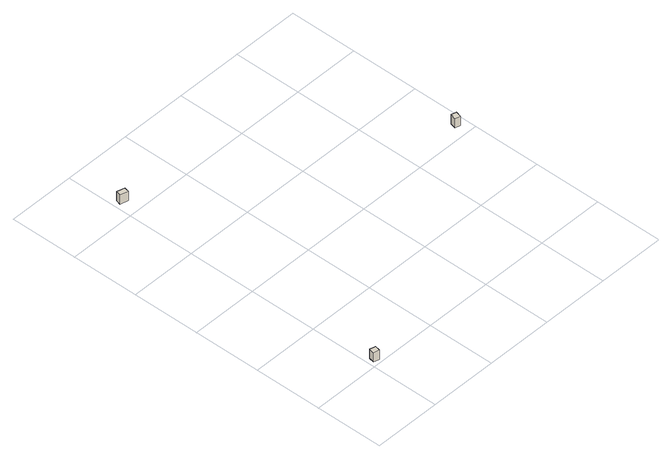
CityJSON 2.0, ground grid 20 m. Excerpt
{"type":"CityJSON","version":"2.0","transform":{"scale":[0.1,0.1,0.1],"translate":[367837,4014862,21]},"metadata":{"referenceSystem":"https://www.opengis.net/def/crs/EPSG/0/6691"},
"CityObjects":{
"building1":{"type":"Building","attributes":{"枝番":1,"利根川水系渡良瀬川洪水浸水想定区域（計画規模）.規模":"L1","利根川水系渡良瀬川洪水浸水想定区域（想定最大規模）.規模":"L2","利根川水系渡良瀬川洪水浸水想定区域（想定最大規模）.浸水ランク":"2","利根川水系渡良瀬川洪水浸水想定区域（想定最大規模）.浸水深":1.47,"利根川水系渡良瀬川洪水浸水想定区域（想定最大規模）.継続時間":8.6,"利根川水系矢場川洪水浸水想定区域（想定最大規模）.規模":"L2","利根川水系多々良川洪水浸水想定区域（想定最大規模）.規模":"L2","BuildingDetails.prefecture":"10","BuildingDetails.city":"10207"},"geometry":[{"type":"Solid","lod":"1","boundaries":[[[[0,1,2,3]],[[2,4,5,3]],[[1,6,4,2]],[[0,7,6,1]],[[3,5,7,0]],[[4,6,7,5]]]]}]},
"building2":{"type":"Building","attributes":{"枝番":1,"利根川水系渡良瀬川洪水浸水想定区域（計画規模）.規模":"L1","利根川水系渡良瀬川洪水浸水想定区域（計画規模）.浸水ランク":"2","利根川水系渡良瀬川洪水浸水想定区域（計画規模）.浸水深":0.74,"利根川水系渡良瀬川洪水浸水想定区域（計画規模）.継続時間":2.5,"利根川水系渡良瀬川洪水浸水想定区域（想定最大規模）.規模":"L2","利根川水系渡良瀬川洪水浸水想定区域（想定最大規模）.浸水ランク":"2","利根川水系渡良瀬川洪水浸水想定区域（想定最大規模）.浸水深":2.79,"利根川水系渡良瀬川洪水浸水想定区域（想定最大規模）.継続時間":13.6,"利根川水系矢場川洪水浸水想定区域（想定最大規模）.規模":"L2","利根川水系多々良川洪水浸水想定区域（想定最大規模）.規模":"L2","usage":"451","BuildingDetails.prefecture":"10","BuildingDetails.city":"10207","BuildingDetails.surveyYear":2016},"geometry":[{"type":"Solid","lod":"1","boundaries":[[[[8,9,10,11]],[[10,12,13,11]],[[9,14,12,10]],[[8,15,14,9]],[[11,13,15,8]],[[12,14,15,13]]]]}]},
"building3":{"type":"Building","attributes":{"枝番":1,"利根川水系渡良瀬川洪水浸水想定区域（想定最大規模）.規模":"L2","利根川水系渡良瀬川洪水浸水想定区域（想定最大規模）.浸水ランク":"2","利根川水系渡良瀬川洪水浸水想定区域（想定最大規模）.浸水深":1.46,"利根川水系渡良瀬川洪水浸水想定区域（想定最大規模）.継続時間":5.3,"BuildingDetails.prefecture":"10","BuildingDetails.city":"10207"},"geometry":[{"type":"Solid","lod":"1","boundaries":[[[[16,17,18,19]],[[18,20,21,19]],[[17,22,20,18]],[[16,23,22,17]],[[19,21,23,16]],[[20,22,23,21]]]]}]}
},
"vertices":[
[7,9,9],[10,25,9],[27,21,9],[23,5,9],[27,21,39],[23,5,39],[10,25,39],[7,9,39],
[14,847,2],[18,862,2],[41,856,2],[38,841,2],[41,856,32],[38,841,32],[18,862,32],[14,847,32],
[753,425,13],[758,443,13],[774,439,13],[769,421,13],[774,439,43],[769,421,43],[758,443,43],[753,425,43]
]}
